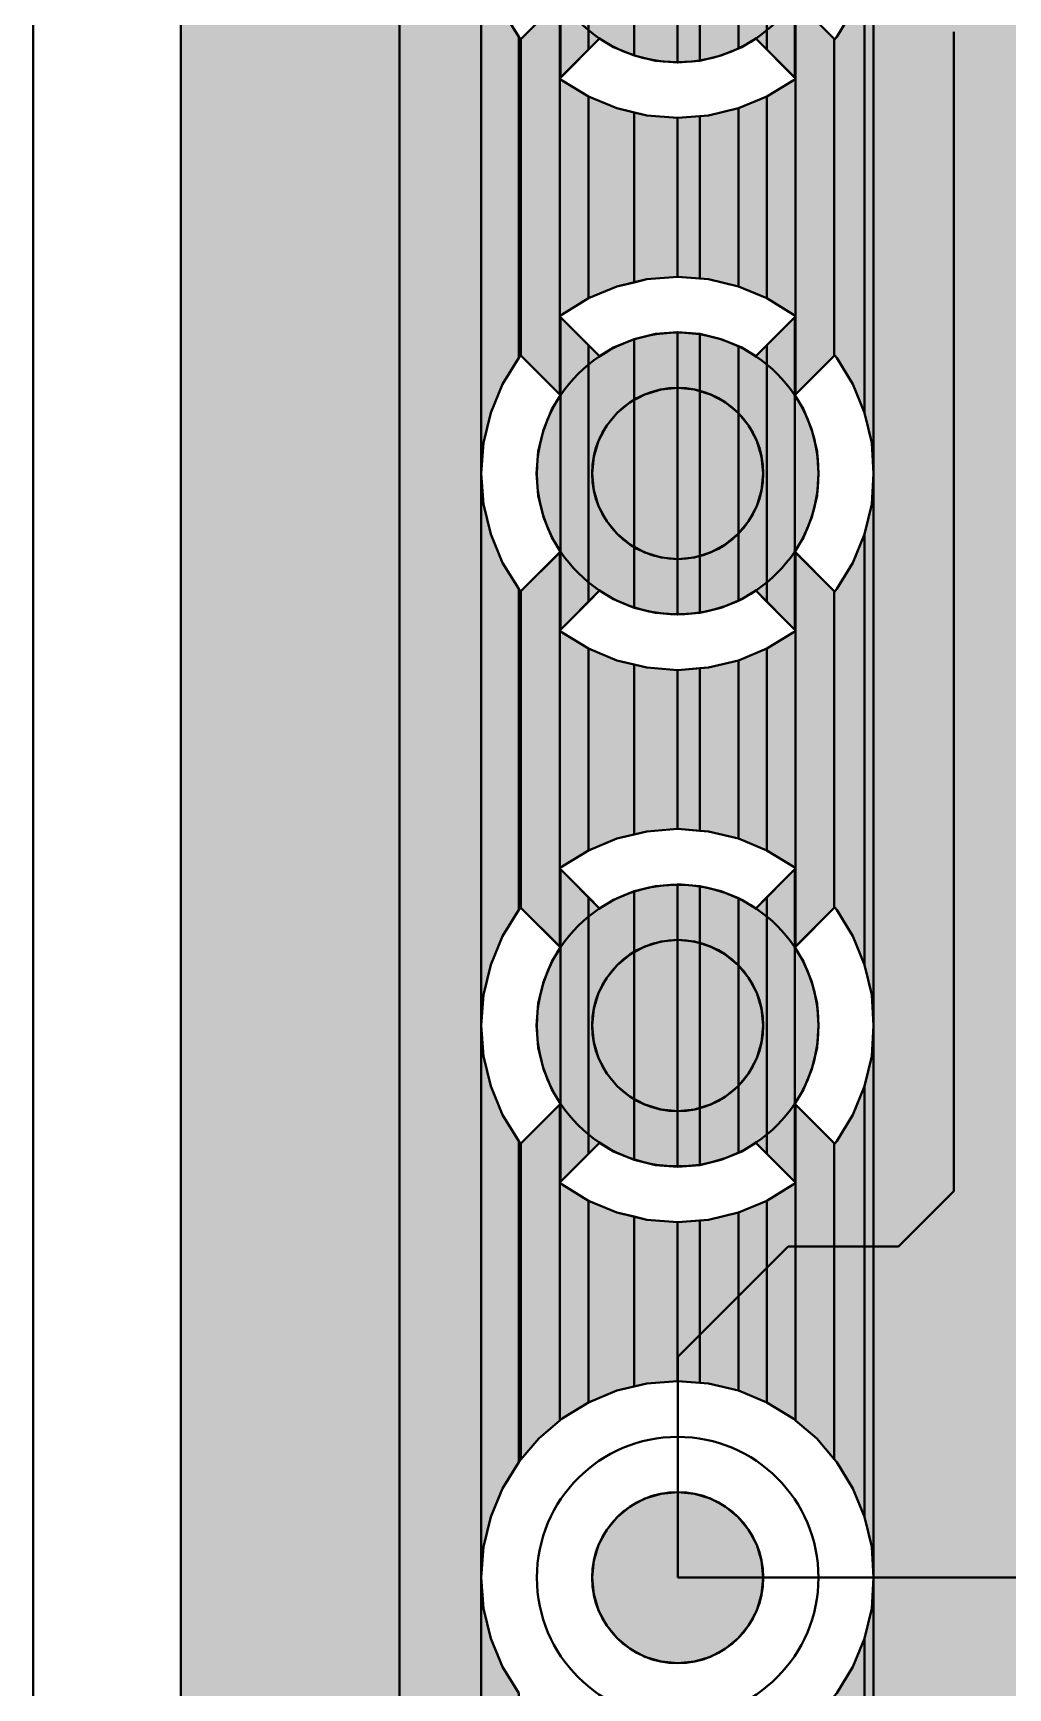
# Model space of a CAD drawing. Header units: millimetres. Extents: x 1.4 to 58.4, y 2.1 to 36.1.
# Drawn here: x 1.36 to 5.85, y 13.78 to 21.4 of the extents above; entities that cross this region are included whole.
import ezdxf

# ---------------------------------------------------------------- set-up
doc = ezdxf.new("R2010")
doc.units = ezdxf.units.MM
for name, color, linetype in [('bottom_copper', 7, 'Continuous'), ('bottom_silk', 7, 'Continuous'), ('drill_plated', 7, 'Continuous'), ('outline', 7, 'Continuous'), ('top_copper', 7, 'Continuous'), ('top_silk', 7, 'Continuous')]:
    doc.layers.add(name, color=color, linetype=linetype)

# ---------------------------------------------------------------- blocks, each defined once
blk = doc.blocks.new('Block21701')
at = {"layer": 'bottom_copper', "lineweight": 40}
for points in [[(0.7753, 0), (0.0415, 0), (0.0415, 32.385), (0.7753, 32.385), (0.7753, 0)], [(0.0415, 16.383), (0.0331, 16.5245), (0, 16.6625), (0, 18.6435), (0.0331, 18.7815), (0.0415, 18.923), (0.0415, 16.383)], [(0, 16.6625), (-0.0543, 16.7936), (-0.1285, 16.9146), (-0.1379, 16.9257), (-0.1397, 16.9239), (-0.1397, 18.3821), (-0.1379, 18.3803), (-0.1285, 18.3914), (-0.0543, 18.5124), (0, 18.6435), (0, 16.6625)], [(0.0415, 13.843), (0.0331, 13.9845), (0, 14.1225), (0, 16.1035), (0.0331, 16.2415), (0.0415, 16.383), (0.0415, 13.843)], [(0, 14.1225), (-0.0543, 14.2536), (-0.1285, 14.3746), (-0.1379, 14.3857), (-0.1397, 14.3839), (-0.1397, 15.8421), (-0.1379, 15.8403), (-0.1285, 15.8514), (-0.0543, 15.9724), (0, 16.1035), (0, 14.1225)], [(0.0415, 11.303), (0.0331, 11.4445), (0, 11.5825), (0, 13.5635), (0.0331, 13.7015), (0.0415, 13.843), (0.0415, 11.303)], [(0, 11.5825), (-0.0543, 11.7136), (-0.1285, 11.8346), (-0.1397, 11.8478), (-0.1397, 13.3021), (-0.1379, 13.3003), (-0.1285, 13.3114), (-0.0543, 13.4324), (0, 13.5635), (0, 11.5825)], [(0.0415, 0), (0, 0), (0, 11.0235), (0.0331, 11.1615), (0.0415, 11.303), (0.0415, 0)], [(0, 0), (-0.1397, 0), (-0.1397, 10.7582), (-0.1285, 10.7714), (-0.0543, 10.8924), (0, 11.0235), (0, 0)]]:
    blk.add_hatch(color=7, dxfattribs=at).paths.add_polyline_path(points, flags=0)
at = {"layer": 'bottom_copper', "color": 7, "lineweight": 40}
for points in [[(0.7753, 0), (0.0415, 0), (0.0415, 32.385), (0.7753, 32.385), (0.7753, 0)], [(0.0415, 16.383), (0.0331, 16.5245), (0, 16.6625), (0, 18.6435), (0.0331, 18.7815), (0.0415, 18.923), (0.0415, 16.383)], [(0, 16.6625), (-0.0543, 16.7936), (-0.1285, 16.9146), (-0.1379, 16.9257), (-0.1397, 16.9239), (-0.1397, 18.3821), (-0.1379, 18.3803), (-0.1285, 18.3914), (-0.0543, 18.5124), (0, 18.6435), (0, 16.6625)], [(0.0415, 13.843), (0.0331, 13.9845), (0, 14.1225), (0, 16.1035), (0.0331, 16.2415), (0.0415, 16.383), (0.0415, 13.843)], [(0, 14.1225), (-0.0543, 14.2536), (-0.1285, 14.3746), (-0.1379, 14.3857), (-0.1397, 14.3839), (-0.1397, 15.8421), (-0.1379, 15.8403), (-0.1285, 15.8514), (-0.0543, 15.9724), (0, 16.1035), (0, 14.1225)], [(0.0415, 11.303), (0.0331, 11.4445), (0, 11.5825), (0, 13.5635), (0.0331, 13.7015), (0.0415, 13.843), (0.0415, 11.303)], [(0, 11.5825), (-0.0543, 11.7136), (-0.1285, 11.8346), (-0.1397, 11.8478), (-0.1397, 13.3021), (-0.1379, 13.3003), (-0.1285, 13.3114), (-0.0543, 13.4324), (0, 13.5635), (0, 11.5825)], [(0.0415, 0), (0, 0), (0, 11.0235), (0.0331, 11.1615), (0.0415, 11.303), (0.0415, 0)], [(0, 0), (-0.1397, 0), (-0.1397, 10.7582), (-0.1285, 10.7714), (-0.0543, 10.8924), (0, 11.0235), (0, 0)]]:
    blk.add_lwpolyline(points, close=True, dxfattribs=at)
blk = doc.blocks.new('Block22542')
at = {"layer": 'bottom_copper', "lineweight": 40}
for points in [[(0.4376, 6.0047), (0.309, 6.1333), (0.309, 7.3137), (0.4376, 7.4423), (0.4376, 6.0047)], [(0, 6.0818), (-0.1016, 6.0738), (-0.103, 6.0739), (-0.103, 7.3731), (-0.1016, 7.3732), (0, 7.3652), (0, 6.0818)], [(0.1779, 6.1382), (0.0992, 6.1056), (0, 6.0818), (0, 7.3652), (0.0992, 7.3414), (0.1779, 7.3089), (0.1779, 6.1382)], [(0.309, 6.1333), (0.258, 6.1843), (0.1934, 6.1446), (0.1779, 6.1382), (0.1779, 7.3089), (0.1934, 7.3024), (0.258, 7.2627), (0.309, 7.3137), (0.309, 6.1333)], [(0.4411, 6.0012), (0.4376, 6.0047), (0.4376, 6.3639), (0.4411, 6.3604), (0.4411, 6.0012)], [(0.6189, 4.7244), (0.4411, 4.5466), (0.4411, 6.3604), (0.6189, 6.1826), (0.6189, 4.7244)], [(0.4411, 4.9058), (0.43, 4.9152), (0.309, 4.9894), (0.309, 5.9176), (0.43, 5.9918), (0.4411, 6.0012), (0.4411, 4.9058)], [(0.1779, 5.0437), (0.0399, 5.0768), (0, 5.08), (0, 5.8271), (0.0399, 5.8302), (0.1779, 5.8633), (0.1779, 5.0437)], [(0.309, 4.9894), (0.1779, 5.0437), (0.1779, 5.8633), (0.309, 5.9176), (0.309, 4.9894)], [(0, 5.08), (-0.1016, 5.088), (-0.103, 5.0879), (-0.103, 5.8191), (-0.1016, 5.819), (0, 5.8271), (0, 5.08)], [(0.4376, 3.4647), (0.309, 3.5933), (0.309, 4.7737), (0.4376, 4.9023), (0.4376, 3.4647)], [(0.4411, 4.5466), (0.4376, 4.5431), (0.4376, 4.9023), (0.4411, 4.9058), (0.4411, 4.5466)], [(0, 3.5418), (-0.1016, 3.5338), (-0.103, 3.5339), (-0.103, 4.8331), (-0.1016, 4.8332), (0, 4.8252), (0, 3.5418)], [(0.1779, 3.5982), (0.0992, 3.5656), (0, 3.5418), (0, 4.8252), (0.0992, 4.8014), (0.1779, 4.7689), (0.1779, 3.5982)], [(0.309, 3.5933), (0.258, 3.6443), (0.1934, 3.6046), (0.1779, 3.5982), (0.1779, 4.7689), (0.1934, 4.7624), (0.258, 4.7227), (0.309, 4.7737), (0.309, 3.5933)], [(0.5401, 4.0819), (0.5163, 3.9827), (0.4773, 3.8885), (0.4376, 3.8239), (0.4376, 4.5431), (0.4773, 4.4785), (0.5163, 4.3843), (0.5401, 4.2851), (0.5461, 4.1835), (0.5401, 4.0819)], [(0.4411, 3.4612), (0.4376, 3.4647), (0.4376, 3.8239), (0.4411, 3.8204), (0.4411, 3.4612)], [(0.6189, 2.1844), (0.4411, 2.0066), (0.4411, 3.8204), (0.6189, 3.6426), (0.6189, 2.1844)], [(0.4411, 2.3658), (0.43, 2.3752), (0.309, 2.4494), (0.309, 3.3776), (0.43, 3.4518), (0.4411, 3.4612), (0.4411, 2.3658)], [(0.309, 2.4494), (0.1779, 2.5037), (0.1779, 3.3233), (0.309, 3.3776), (0.309, 2.4494)], [(0, 2.54), (-0.1016, 2.548), (-0.103, 2.5479), (-0.103, 3.2791), (-0.1016, 3.279), (0, 3.2871), (0, 2.54)], [(0.1779, 2.5037), (0.0399, 2.5368), (0, 2.54), (0, 3.2871), (0.0399, 3.2902), (0.1779, 3.3233), (0.1779, 2.5037)], [(0.4376, 0.9247), (0.309, 1.0533), (0.309, 2.2337), (0.4376, 2.3623), (0.4376, 0.9247)], [(0.4411, 2.0066), (0.4376, 2.0031), (0.4376, 2.3623), (0.4411, 2.3658), (0.4411, 2.0066)], [(0, 1.0018), (-0.1016, 0.9938), (-0.103, 0.9939), (-0.103, 2.2931), (-0.1016, 2.2932), (0, 2.2852), (0, 1.0018)], [(0.1779, 1.0582), (0.0992, 1.0256), (0, 1.0018), (0, 2.2852), (0.0992, 2.2614), (0.1779, 2.2289), (0.1779, 1.0582)], [(0.309, 1.0533), (0.258, 1.1043), (0.1934, 1.0646), (0.1779, 1.0582), (0.1779, 2.2289), (0.1934, 2.2224), (0.258, 2.1827), (0.309, 2.2337), (0.309, 1.0533)], [(0.5401, 1.5419), (0.5163, 1.4427), (0.4773, 1.3485), (0.4376, 1.2839), (0.4376, 2.0031), (0.4773, 1.9385), (0.5163, 1.8443), (0.5401, 1.7451), (0.5461, 1.6435), (0.5401, 1.5419)], [(0.4411, 0.9212), (0.4376, 0.9247), (0.4376, 1.2839), (0.4411, 1.2804), (0.4411, 0.9212)], [(0.6189, -0.3517), (0.538, -0.2569), (0.4411, -0.1742), (0.4411, 1.2804), (0.6189, 1.1026), (0.6189, -0.3517)], [(0.4411, -0.1742), (0.43, -0.1648), (0.309, -0.0906), (0.309, 0.8376), (0.43, 0.9118), (0.4411, 0.9212), (0.4411, -0.1742)], [(0.309, -0.0906), (0.1779, -0.0363), (0.1779, 0.7833), (0.309, 0.8376), (0.309, -0.0906)], [(0.1779, -0.0363), (0.0399, -0.0032), (0, 0), (0, 0.7471), (0.0399, 0.7502), (0.1779, 0.7833), (0.1779, -0.0363)], [(0, 0), (-0.1016, 0.008), (-0.103, 0.0079), (-0.103, 0.7391), (-0.1016, 0.739), (0, 0.7471), (0, 0)]]:
    blk.add_hatch(color=7, dxfattribs=at).paths.add_polyline_path(points, flags=0)
at = {"layer": 'bottom_copper', "color": 7, "lineweight": 40}
for points in [[(0.4376, 6.0047), (0.309, 6.1333), (0.309, 7.3137), (0.4376, 7.4423), (0.4376, 6.0047)], [(0, 6.0818), (-0.1016, 6.0738), (-0.103, 6.0739), (-0.103, 7.3731), (-0.1016, 7.3732), (0, 7.3652), (0, 6.0818)], [(0.1779, 6.1382), (0.0992, 6.1056), (0, 6.0818), (0, 7.3652), (0.0992, 7.3414), (0.1779, 7.3089), (0.1779, 6.1382)], [(0.309, 6.1333), (0.258, 6.1843), (0.1934, 6.1446), (0.1779, 6.1382), (0.1779, 7.3089), (0.1934, 7.3024), (0.258, 7.2627), (0.309, 7.3137), (0.309, 6.1333)], [(0.4411, 6.0012), (0.4376, 6.0047), (0.4376, 6.3639), (0.4411, 6.3604), (0.4411, 6.0012)], [(0.6189, 4.7244), (0.4411, 4.5466), (0.4411, 6.3604), (0.6189, 6.1826), (0.6189, 4.7244)], [(0.4411, 4.9058), (0.43, 4.9152), (0.309, 4.9894), (0.309, 5.9176), (0.43, 5.9918), (0.4411, 6.0012), (0.4411, 4.9058)], [(0.1779, 5.0437), (0.0399, 5.0768), (0, 5.08), (0, 5.8271), (0.0399, 5.8302), (0.1779, 5.8633), (0.1779, 5.0437)], [(0.309, 4.9894), (0.1779, 5.0437), (0.1779, 5.8633), (0.309, 5.9176), (0.309, 4.9894)], [(0, 5.08), (-0.1016, 5.088), (-0.103, 5.0879), (-0.103, 5.8191), (-0.1016, 5.819), (0, 5.8271), (0, 5.08)], [(0.4376, 3.4647), (0.309, 3.5933), (0.309, 4.7737), (0.4376, 4.9023), (0.4376, 3.4647)], [(0.4411, 4.5466), (0.4376, 4.5431), (0.4376, 4.9023), (0.4411, 4.9058), (0.4411, 4.5466)], [(0, 3.5418), (-0.1016, 3.5338), (-0.103, 3.5339), (-0.103, 4.8331), (-0.1016, 4.8332), (0, 4.8252), (0, 3.5418)], [(0.1779, 3.5982), (0.0992, 3.5656), (0, 3.5418), (0, 4.8252), (0.0992, 4.8014), (0.1779, 4.7689), (0.1779, 3.5982)], [(0.309, 3.5933), (0.258, 3.6443), (0.1934, 3.6046), (0.1779, 3.5982), (0.1779, 4.7689), (0.1934, 4.7624), (0.258, 4.7227), (0.309, 4.7737), (0.309, 3.5933)], [(0.5401, 4.0819), (0.5163, 3.9827), (0.4773, 3.8885), (0.4376, 3.8239), (0.4376, 4.5431), (0.4773, 4.4785), (0.5163, 4.3843), (0.5401, 4.2851), (0.5461, 4.1835), (0.5401, 4.0819)], [(0.4411, 3.4612), (0.4376, 3.4647), (0.4376, 3.8239), (0.4411, 3.8204), (0.4411, 3.4612)], [(0.6189, 2.1844), (0.4411, 2.0066), (0.4411, 3.8204), (0.6189, 3.6426), (0.6189, 2.1844)], [(0.4411, 2.3658), (0.43, 2.3752), (0.309, 2.4494), (0.309, 3.3776), (0.43, 3.4518), (0.4411, 3.4612), (0.4411, 2.3658)], [(0.309, 2.4494), (0.1779, 2.5037), (0.1779, 3.3233), (0.309, 3.3776), (0.309, 2.4494)], [(0, 2.54), (-0.1016, 2.548), (-0.103, 2.5479), (-0.103, 3.2791), (-0.1016, 3.279), (0, 3.2871), (0, 2.54)], [(0.1779, 2.5037), (0.0399, 2.5368), (0, 2.54), (0, 3.2871), (0.0399, 3.2902), (0.1779, 3.3233), (0.1779, 2.5037)], [(0.4376, 0.9247), (0.309, 1.0533), (0.309, 2.2337), (0.4376, 2.3623), (0.4376, 0.9247)], [(0.4411, 2.0066), (0.4376, 2.0031), (0.4376, 2.3623), (0.4411, 2.3658), (0.4411, 2.0066)], [(0, 1.0018), (-0.1016, 0.9938), (-0.103, 0.9939), (-0.103, 2.2931), (-0.1016, 2.2932), (0, 2.2852), (0, 1.0018)], [(0.1779, 1.0582), (0.0992, 1.0256), (0, 1.0018), (0, 2.2852), (0.0992, 2.2614), (0.1779, 2.2289), (0.1779, 1.0582)], [(0.309, 1.0533), (0.258, 1.1043), (0.1934, 1.0646), (0.1779, 1.0582), (0.1779, 2.2289), (0.1934, 2.2224), (0.258, 2.1827), (0.309, 2.2337), (0.309, 1.0533)], [(0.5401, 1.5419), (0.5163, 1.4427), (0.4773, 1.3485), (0.4376, 1.2839), (0.4376, 2.0031), (0.4773, 1.9385), (0.5163, 1.8443), (0.5401, 1.7451), (0.5461, 1.6435), (0.5401, 1.5419)], [(0.4411, 0.9212), (0.4376, 0.9247), (0.4376, 1.2839), (0.4411, 1.2804), (0.4411, 0.9212)], [(0.6189, -0.3517), (0.538, -0.2569), (0.4411, -0.1742), (0.4411, 1.2804), (0.6189, 1.1026), (0.6189, -0.3517)], [(0.4411, -0.1742), (0.43, -0.1648), (0.309, -0.0906), (0.309, 0.8376), (0.43, 0.9118), (0.4411, 0.9212), (0.4411, -0.1742)], [(0.309, -0.0906), (0.1779, -0.0363), (0.1779, 0.7833), (0.309, 0.8376), (0.309, -0.0906)], [(0.1779, -0.0363), (0.0399, -0.0032), (0, 0), (0, 0.7471), (0.0399, 0.7502), (0.1779, 0.7833), (0.1779, -0.0363)], [(0, 0), (-0.1016, 0.008), (-0.103, 0.0079), (-0.103, 0.7391), (-0.1016, 0.739), (0, 0.7471), (0, 0)]]:
    blk.add_lwpolyline(points, close=True, dxfattribs=at)
blk = doc.blocks.new('Block23319')
at = {"layer": 'bottom_copper', "lineweight": 40}
for points in [[(0.1321, 6.3076), (0.0035, 6.179), (0.0035, 7.6166), (0.1321, 7.488), (0.1321, 6.3076)], [(0.5413, 6.2482), (0.4411, 6.2561), (0.3419, 6.2799), (0.3419, 7.5157), (0.4411, 7.5395), (0.5413, 7.5474), (0.5413, 6.2482)], [(0.3419, 6.2799), (0.2477, 6.3189), (0.1831, 6.3586), (0.1321, 6.3076), (0.1321, 7.488), (0.1831, 7.437), (0.2477, 7.4767), (0.3419, 7.5157), (0.3419, 6.2799)], [(0, 4.7209), (-0.1792, 4.9001), (-0.1792, 6.3555), (0, 6.5347), (0, 4.7209)], [(0.0035, 6.179), (0, 6.1755), (0, 6.5347), (0.0035, 6.5382), (0.0035, 6.179)], [(0.1321, 5.1637), (0.0111, 5.0895), (0, 5.0801), (0, 6.1755), (0.0111, 6.1661), (0.1321, 6.0919), (0.1321, 5.1637)], [(0.3419, 5.2368), (0.2632, 5.218), (0.1321, 5.1637), (0.1321, 6.0919), (0.2632, 6.0376), (0.3419, 6.0187), (0.3419, 5.2368)], [(0.5413, 5.2622), (0.4012, 5.2511), (0.3419, 5.2368), (0.3419, 6.0187), (0.4012, 6.0045), (0.5413, 5.9934), (0.5413, 5.2622)], [(0.0035, 4.7174), (0, 4.7209), (0, 5.0801), (0.0035, 5.0766), (0.0035, 4.7174)], [(0.1321, 3.7676), (0.0035, 3.639), (0.0035, 5.0766), (0.1321, 4.948), (0.1321, 3.7676)], [(0.3419, 3.7399), (0.2477, 3.7789), (0.1831, 3.8186), (0.1321, 3.7676), (0.1321, 4.948), (0.1831, 4.897), (0.2477, 4.9367), (0.3419, 4.9757), (0.3419, 3.7399)], [(0.5413, 3.7082), (0.4411, 3.7161), (0.3419, 3.7399), (0.3419, 4.9757), (0.4411, 4.9995), (0.5413, 5.0074), (0.5413, 3.7082)], [(0.0035, 3.9982), (-0.0362, 4.0628), (-0.0752, 4.157), (-0.099, 4.2562), (-0.107, 4.3578), (-0.099, 4.4594), (-0.0752, 4.5586), (-0.0362, 4.6528), (0.0035, 4.7174), (0.0035, 3.9982)], [(0, 2.1809), (-0.1792, 2.3601), (-0.1792, 3.8155), (0, 3.9947), (0, 2.1809)], [(0.0035, 3.639), (0, 3.6355), (0, 3.9947), (0.0035, 3.9982), (0.0035, 3.639)], [(0.1321, 2.6237), (0.0111, 2.5495), (0, 2.5401), (0, 3.6355), (0.0111, 3.6261), (0.1321, 3.5519), (0.1321, 2.6237)], [(0.3419, 2.6968), (0.2632, 2.678), (0.1321, 2.6237), (0.1321, 3.5519), (0.2632, 3.4976), (0.3419, 3.4787), (0.3419, 2.6968)], [(0.5413, 2.7222), (0.4012, 2.7111), (0.3419, 2.6968), (0.3419, 3.4787), (0.4012, 3.4645), (0.5413, 3.4534), (0.5413, 2.7222)], [(0.0035, 2.1774), (0, 2.1809), (0, 2.5401), (0.0035, 2.5366), (0.0035, 2.1774)], [(0.1321, 1.2276), (0.0035, 1.099), (0.0035, 2.5366), (0.1321, 2.408), (0.1321, 1.2276)], [(0.5413, 1.1682), (0.4411, 1.1761), (0.3419, 1.1999), (0.3419, 2.4357), (0.4411, 2.4595), (0.5413, 2.4674), (0.5413, 1.1682)], [(0.3419, 1.1999), (0.2477, 1.2389), (0.1831, 1.2786), (0.1321, 1.2276), (0.1321, 2.408), (0.1831, 2.357), (0.2477, 2.3967), (0.3419, 2.4357), (0.3419, 1.1999)], [(0.0035, 1.4582), (-0.0362, 1.5228), (-0.0752, 1.617), (-0.099, 1.7162), (-0.107, 1.8178), (-0.099, 1.9194), (-0.0752, 2.0186), (-0.0362, 2.1128), (0.0035, 2.1774), (0.0035, 1.4582)], [(0, 0), (-0.0969, -0.0826), (-0.1792, -0.179), (-0.1792, 1.2755), (0, 1.4547), (0, 0)], [(0.0035, 1.099), (0, 1.0955), (0, 1.4547), (0.0035, 1.4582), (0.0035, 1.099)], [(0.1321, 0.0837), (0.0111, 0.0095), (0, 0), (0, 1.0955), (0.0111, 1.0861), (0.1321, 1.0119), (0.1321, 0.0837)], [(0.3419, 0.1568), (0.2632, 0.138), (0.1321, 0.0837), (0.1321, 1.0119), (0.2632, 0.9576), (0.3419, 0.9387), (0.3419, 0.1568)], [(0.5413, 0.1822), (0.4012, 0.1711), (0.3419, 0.1568), (0.3419, 0.9387), (0.4012, 0.9245), (0.5413, 0.9134), (0.5413, 0.1822)]]:
    blk.add_hatch(color=7, dxfattribs=at).paths.add_polyline_path(points, flags=0)
at = {"layer": 'bottom_copper', "color": 7, "lineweight": 40}
for points in [[(0.1321, 6.3076), (0.0035, 6.179), (0.0035, 7.6166), (0.1321, 7.488), (0.1321, 6.3076)], [(0.5413, 6.2482), (0.4411, 6.2561), (0.3419, 6.2799), (0.3419, 7.5157), (0.4411, 7.5395), (0.5413, 7.5474), (0.5413, 6.2482)], [(0.3419, 6.2799), (0.2477, 6.3189), (0.1831, 6.3586), (0.1321, 6.3076), (0.1321, 7.488), (0.1831, 7.437), (0.2477, 7.4767), (0.3419, 7.5157), (0.3419, 6.2799)], [(0, 4.7209), (-0.1792, 4.9001), (-0.1792, 6.3555), (0, 6.5347), (0, 4.7209)], [(0.0035, 6.179), (0, 6.1755), (0, 6.5347), (0.0035, 6.5382), (0.0035, 6.179)], [(0.1321, 5.1637), (0.0111, 5.0895), (0, 5.0801), (0, 6.1755), (0.0111, 6.1661), (0.1321, 6.0919), (0.1321, 5.1637)], [(0.3419, 5.2368), (0.2632, 5.218), (0.1321, 5.1637), (0.1321, 6.0919), (0.2632, 6.0376), (0.3419, 6.0187), (0.3419, 5.2368)], [(0.5413, 5.2622), (0.4012, 5.2511), (0.3419, 5.2368), (0.3419, 6.0187), (0.4012, 6.0045), (0.5413, 5.9934), (0.5413, 5.2622)], [(0.0035, 4.7174), (0, 4.7209), (0, 5.0801), (0.0035, 5.0766), (0.0035, 4.7174)], [(0.1321, 3.7676), (0.0035, 3.639), (0.0035, 5.0766), (0.1321, 4.948), (0.1321, 3.7676)], [(0.3419, 3.7399), (0.2477, 3.7789), (0.1831, 3.8186), (0.1321, 3.7676), (0.1321, 4.948), (0.1831, 4.897), (0.2477, 4.9367), (0.3419, 4.9757), (0.3419, 3.7399)], [(0.5413, 3.7082), (0.4411, 3.7161), (0.3419, 3.7399), (0.3419, 4.9757), (0.4411, 4.9995), (0.5413, 5.0074), (0.5413, 3.7082)], [(0.0035, 3.9982), (-0.0362, 4.0628), (-0.0752, 4.157), (-0.099, 4.2562), (-0.107, 4.3578), (-0.099, 4.4594), (-0.0752, 4.5586), (-0.0362, 4.6528), (0.0035, 4.7174), (0.0035, 3.9982)], [(0, 2.1809), (-0.1792, 2.3601), (-0.1792, 3.8155), (0, 3.9947), (0, 2.1809)], [(0.0035, 3.639), (0, 3.6355), (0, 3.9947), (0.0035, 3.9982), (0.0035, 3.639)], [(0.1321, 2.6237), (0.0111, 2.5495), (0, 2.5401), (0, 3.6355), (0.0111, 3.6261), (0.1321, 3.5519), (0.1321, 2.6237)], [(0.3419, 2.6968), (0.2632, 2.678), (0.1321, 2.6237), (0.1321, 3.5519), (0.2632, 3.4976), (0.3419, 3.4787), (0.3419, 2.6968)], [(0.5413, 2.7222), (0.4012, 2.7111), (0.3419, 2.6968), (0.3419, 3.4787), (0.4012, 3.4645), (0.5413, 3.4534), (0.5413, 2.7222)], [(0.0035, 2.1774), (0, 2.1809), (0, 2.5401), (0.0035, 2.5366), (0.0035, 2.1774)], [(0.1321, 1.2276), (0.0035, 1.099), (0.0035, 2.5366), (0.1321, 2.408), (0.1321, 1.2276)], [(0.5413, 1.1682), (0.4411, 1.1761), (0.3419, 1.1999), (0.3419, 2.4357), (0.4411, 2.4595), (0.5413, 2.4674), (0.5413, 1.1682)], [(0.3419, 1.1999), (0.2477, 1.2389), (0.1831, 1.2786), (0.1321, 1.2276), (0.1321, 2.408), (0.1831, 2.357), (0.2477, 2.3967), (0.3419, 2.4357), (0.3419, 1.1999)], [(0.0035, 1.4582), (-0.0362, 1.5228), (-0.0752, 1.617), (-0.099, 1.7162), (-0.107, 1.8178), (-0.099, 1.9194), (-0.0752, 2.0186), (-0.0362, 2.1128), (0.0035, 2.1774), (0.0035, 1.4582)], [(0, 0), (-0.0969, -0.0826), (-0.1792, -0.179), (-0.1792, 1.2755), (0, 1.4547), (0, 0)], [(0.0035, 1.099), (0, 1.0955), (0, 1.4547), (0.0035, 1.4582), (0.0035, 1.099)], [(0.1321, 0.0837), (0.0111, 0.0095), (0, 0), (0, 1.0955), (0.0111, 1.0861), (0.1321, 1.0119), (0.1321, 0.0837)], [(0.3419, 0.1568), (0.2632, 0.138), (0.1321, 0.0837), (0.1321, 1.0119), (0.2632, 0.9576), (0.3419, 0.9387), (0.3419, 0.1568)], [(0.5413, 0.1822), (0.4012, 0.1711), (0.3419, 0.1568), (0.3419, 0.9387), (0.4012, 0.9245), (0.5413, 0.9134), (0.5413, 0.1822)]]:
    blk.add_lwpolyline(points, close=True, dxfattribs=at)
blk = doc.blocks.new('Block23609')
at = {"layer": 'bottom_copper', "lineweight": 40}
for points in [[(0, 0), (-1.3815, 0), (-1.3815, 32.385), (0, 32.385), (0, 0)], [(0.1728, 16.9146), (0.0986, 16.7936), (0.0443, 16.6625), (0.0112, 16.5245), (0, 16.383), (0, 18.923), (0.0112, 18.7815), (0.0443, 18.6435), (0.0986, 18.5124), (0.1728, 18.3914), (0.1728, 16.9146)], [(0.1826, 16.9253), (0.1822, 16.9257), (0.1728, 16.9146), (0.1728, 18.3914), (0.1822, 18.3803), (0.1826, 18.3807), (0.1826, 16.9253)], [(0.1728, 14.3746), (0.0986, 14.2536), (0.0443, 14.1225), (0.0112, 13.9845), (0, 13.843), (0, 16.383), (0.0112, 16.2415), (0.0443, 16.1035), (0.0986, 15.9724), (0.1728, 15.8514), (0.1728, 14.3746)], [(0.1826, 14.3853), (0.1822, 14.3857), (0.1728, 14.3746), (0.1728, 15.8514), (0.1822, 15.8403), (0.1826, 15.8407), (0.1826, 14.3853)], [(0.1728, 11.8346), (0.0986, 11.7136), (0.0443, 11.5825), (0.0112, 11.4445), (0, 11.303), (0, 13.843), (0.0112, 13.7015), (0.0443, 13.5635), (0.0986, 13.4324), (0.1728, 13.3114), (0.1728, 11.8346)], [(0.1826, 11.8462), (0.1728, 11.8346), (0.1728, 13.3114), (0.1822, 13.3003), (0.1826, 13.3007), (0.1826, 11.8462)], [(0.1728, 0), (0, 0), (0, 11.303), (0.0112, 11.1615), (0.0443, 11.0235), (0.0986, 10.8924), (0.1728, 10.7714), (0.1728, 0)]]:
    blk.add_hatch(color=7, dxfattribs=at).paths.add_polyline_path(points, flags=0)
at = {"layer": 'bottom_copper', "color": 7, "lineweight": 40}
for points in [[(0, 0), (-1.3815, 0), (-1.3815, 32.385), (0, 32.385), (0, 0)], [(0.1728, 16.9146), (0.0986, 16.7936), (0.0443, 16.6625), (0.0112, 16.5245), (0, 16.383), (0, 18.923), (0.0112, 18.7815), (0.0443, 18.6435), (0.0986, 18.5124), (0.1728, 18.3914), (0.1728, 16.9146)], [(0.1826, 16.9253), (0.1822, 16.9257), (0.1728, 16.9146), (0.1728, 18.3914), (0.1822, 18.3803), (0.1826, 18.3807), (0.1826, 16.9253)], [(0.1728, 14.3746), (0.0986, 14.2536), (0.0443, 14.1225), (0.0112, 13.9845), (0, 13.843), (0, 16.383), (0.0112, 16.2415), (0.0443, 16.1035), (0.0986, 15.9724), (0.1728, 15.8514), (0.1728, 14.3746)], [(0.1826, 14.3853), (0.1822, 14.3857), (0.1728, 14.3746), (0.1728, 15.8514), (0.1822, 15.8403), (0.1826, 15.8407), (0.1826, 14.3853)], [(0.1728, 11.8346), (0.0986, 11.7136), (0.0443, 11.5825), (0.0112, 11.4445), (0, 11.303), (0, 13.843), (0.0112, 13.7015), (0.0443, 13.5635), (0.0986, 13.4324), (0.1728, 13.3114), (0.1728, 11.8346)], [(0.1826, 11.8462), (0.1728, 11.8346), (0.1728, 13.3114), (0.1822, 13.3003), (0.1826, 13.3007), (0.1826, 11.8462)], [(0.1728, 0), (0, 0), (0, 11.303), (0.0112, 11.1615), (0.0443, 11.0235), (0.0986, 10.8924), (0.1728, 10.7714), (0.1728, 0)]]:
    blk.add_lwpolyline(points, close=True, dxfattribs=at)

msp = doc.modelspace()

# ---------------------------------------------------------------- hatches: boundary and pattern name
at = {"layer": 'bottom_copper', "lineweight": 40}
for points in [[(4.7121, 19.2942), (4.6897, 19.2203), (4.6533, 19.1523), (4.6044, 19.0926), (4.5447, 19.0437), (4.4767, 19.0073), (4.4028, 18.9849), (4.326, 18.9773), (4.2492, 18.9849), (4.1753, 19.0073), (4.1073, 19.0437), (4.0476, 19.0926), (3.9987, 19.1523), (3.9623, 19.2203), (3.9399, 19.2942), (3.9323, 19.371), (3.9399, 19.4478), (3.9623, 19.5217), (3.9987, 19.5897), (4.0476, 19.6494), (4.1073, 19.6983), (4.1753, 19.7347), (4.2492, 19.7571), (4.326, 19.7647), (4.4028, 19.7571), (4.4767, 19.7347), (4.5447, 19.6983), (4.6044, 19.6494), (4.6533, 19.5897), (4.6897, 19.5217), (4.7121, 19.4478), (4.7197, 19.371), (4.7121, 19.2942)], [(4.7121, 16.7542), (4.6897, 16.6803), (4.6533, 16.6123), (4.6044, 16.5526), (4.5447, 16.5037), (4.4767, 16.4673), (4.4028, 16.4449), (4.326, 16.4373), (4.2492, 16.4449), (4.1753, 16.4673), (4.1073, 16.5037), (4.0476, 16.5526), (3.9987, 16.6123), (3.9623, 16.6803), (3.9399, 16.7542), (3.9323, 16.831), (3.9399, 16.9078), (3.9623, 16.9817), (3.9987, 17.0497), (4.0476, 17.1094), (4.1073, 17.1583), (4.1753, 17.1947), (4.2492, 17.2171), (4.326, 17.2247), (4.4028, 17.2171), (4.4767, 17.1947), (4.5447, 17.1583), (4.6044, 17.1094), (4.6533, 17.0497), (4.6897, 16.9817), (4.7121, 16.9078), (4.7197, 16.831), (4.7121, 16.7542)], [(4.7121, 14.2142), (4.6897, 14.1403), (4.6533, 14.0723), (4.6044, 14.0126), (4.5447, 13.9637), (4.4767, 13.9273), (4.4028, 13.9049), (4.326, 13.8973), (4.2492, 13.9049), (4.1753, 13.9273), (4.1073, 13.9637), (4.0476, 14.0126), (3.9987, 14.0723), (3.9623, 14.1403), (3.9399, 14.2142), (3.9323, 14.291), (3.9399, 14.3678), (3.9623, 14.4417), (3.9987, 14.5097), (4.0476, 14.5694), (4.1073, 14.6183), (4.1753, 14.6547), (4.2492, 14.6771), (4.326, 14.6847), (4.4028, 14.6771), (4.4767, 14.6547), (4.5447, 14.6183), (4.6044, 14.5694), (4.6533, 14.5097), (4.6897, 14.4417), (4.7121, 14.3678), (4.7197, 14.291), (4.7121, 14.2142)]]:
    msp.add_hatch(color=7, dxfattribs=at).paths.add_polyline_path(points, flags=0)
at = {"layer": 'drill_plated', "lineweight": 40}
for points in [[(4.7121, 19.2942), (4.6897, 19.2203), (4.6533, 19.1523), (4.6044, 19.0926), (4.5447, 19.0437), (4.4767, 19.0073), (4.4028, 18.9849), (4.326, 18.9773), (4.2492, 18.9849), (4.1753, 19.0073), (4.1073, 19.0437), (4.0476, 19.0926), (3.9987, 19.1523), (3.9623, 19.2203), (3.9399, 19.2942), (3.9323, 19.371), (3.9399, 19.4478), (3.9623, 19.5217), (3.9987, 19.5897), (4.0476, 19.6494), (4.1073, 19.6983), (4.1753, 19.7347), (4.2492, 19.7571), (4.326, 19.7647), (4.4028, 19.7571), (4.4767, 19.7347), (4.5447, 19.6983), (4.6044, 19.6494), (4.6533, 19.5897), (4.6897, 19.5217), (4.7121, 19.4478), (4.7197, 19.371), (4.7121, 19.2942)], [(4.7121, 16.7542), (4.6897, 16.6803), (4.6533, 16.6123), (4.6044, 16.5526), (4.5447, 16.5037), (4.4767, 16.4673), (4.4028, 16.4449), (4.326, 16.4373), (4.2492, 16.4449), (4.1753, 16.4673), (4.1073, 16.5037), (4.0476, 16.5526), (3.9987, 16.6123), (3.9623, 16.6803), (3.9399, 16.7542), (3.9323, 16.831), (3.9399, 16.9078), (3.9623, 16.9817), (3.9987, 17.0497), (4.0476, 17.1094), (4.1073, 17.1583), (4.1753, 17.1947), (4.2492, 17.2171), (4.326, 17.2247), (4.4028, 17.2171), (4.4767, 17.1947), (4.5447, 17.1583), (4.6044, 17.1094), (4.6533, 17.0497), (4.6897, 16.9817), (4.7121, 16.9078), (4.7197, 16.831), (4.7121, 16.7542)], [(4.7121, 14.2142), (4.6897, 14.1403), (4.6533, 14.0723), (4.6044, 14.0126), (4.5447, 13.9637), (4.4767, 13.9273), (4.4028, 13.9049), (4.326, 13.8973), (4.2492, 13.9049), (4.1753, 13.9273), (4.1073, 13.9637), (4.0476, 14.0126), (3.9987, 14.0723), (3.9623, 14.1403), (3.9399, 14.2142), (3.9323, 14.291), (3.9399, 14.3678), (3.9623, 14.4417), (3.9987, 14.5097), (4.0476, 14.5694), (4.1073, 14.6183), (4.1753, 14.6547), (4.2492, 14.6771), (4.326, 14.6847), (4.4028, 14.6771), (4.4767, 14.6547), (4.5447, 14.6183), (4.6044, 14.5694), (4.6533, 14.5097), (4.6897, 14.4417), (4.7121, 14.3678), (4.7197, 14.291), (4.7121, 14.2142)]]:
    msp.add_hatch(color=7, dxfattribs=at).paths.add_polyline_path(points, flags=0)
at = {"layer": 'top_copper', "lineweight": 40}
for points in [[(4.7121, 19.2942), (4.6897, 19.2203), (4.6533, 19.1523), (4.6044, 19.0926), (4.5447, 19.0437), (4.4767, 19.0073), (4.4028, 18.9849), (4.326, 18.9773), (4.2492, 18.9849), (4.1753, 19.0073), (4.1073, 19.0437), (4.0476, 19.0926), (3.9987, 19.1523), (3.9623, 19.2203), (3.9399, 19.2942), (3.9323, 19.371), (3.9399, 19.4478), (3.9623, 19.5217), (3.9987, 19.5897), (4.0476, 19.6494), (4.1073, 19.6983), (4.1753, 19.7347), (4.2492, 19.7571), (4.326, 19.7647), (4.4028, 19.7571), (4.4767, 19.7347), (4.5447, 19.6983), (4.6044, 19.6494), (4.6533, 19.5897), (4.6897, 19.5217), (4.7121, 19.4478), (4.7197, 19.371), (4.7121, 19.2942)], [(4.7121, 16.7542), (4.6897, 16.6803), (4.6533, 16.6123), (4.6044, 16.5526), (4.5447, 16.5037), (4.4767, 16.4673), (4.4028, 16.4449), (4.326, 16.4373), (4.2492, 16.4449), (4.1753, 16.4673), (4.1073, 16.5037), (4.0476, 16.5526), (3.9987, 16.6123), (3.9623, 16.6803), (3.9399, 16.7542), (3.9323, 16.831), (3.9399, 16.9078), (3.9623, 16.9817), (3.9987, 17.0497), (4.0476, 17.1094), (4.1073, 17.1583), (4.1753, 17.1947), (4.2492, 17.2171), (4.326, 17.2247), (4.4028, 17.2171), (4.4767, 17.1947), (4.5447, 17.1583), (4.6044, 17.1094), (4.6533, 17.0497), (4.6897, 16.9817), (4.7121, 16.9078), (4.7197, 16.831), (4.7121, 16.7542)], [(4.7121, 14.2142), (4.6897, 14.1403), (4.6533, 14.0723), (4.6044, 14.0126), (4.5447, 13.9637), (4.4767, 13.9273), (4.4028, 13.9049), (4.326, 13.8973), (4.2492, 13.9049), (4.1753, 13.9273), (4.1073, 13.9637), (4.0476, 14.0126), (3.9987, 14.0723), (3.9623, 14.1403), (3.9399, 14.2142), (3.9323, 14.291), (3.9399, 14.3678), (3.9623, 14.4417), (3.9987, 14.5097), (4.0476, 14.5694), (4.1073, 14.6183), (4.1753, 14.6547), (4.2492, 14.6771), (4.326, 14.6847), (4.4028, 14.6771), (4.4767, 14.6547), (4.5447, 14.6183), (4.6044, 14.5694), (4.6533, 14.5097), (4.6897, 14.4417), (4.7121, 14.3678), (4.7197, 14.291), (4.7121, 14.2142)]]:
    msp.add_hatch(color=7, dxfattribs=at).paths.add_polyline_path(points, flags=0)

# ---------------------------------------------------------------- linework, layer by layer
at = {"layer": 'bottom_copper', "color": 7, "lineweight": 40}
for p, q in [((2.04, 2.988), (2.04, 35.373)), ((4.3246, 21.2614), (4.3246, 22.5606)), ((4.3246, 22.5606), (4.3246, 21.2614)), ((3.6041, 21.3687), (3.7868, 21.5514)), ((4.8652, 21.5514), (5.0465, 21.3701)), ((3.5201, 21.5004), (3.5943, 21.3794)), ((5.0577, 21.3794), (5.1319, 21.5004)), ((3.5943, 21.3794), (3.6037, 21.3683)), ((3.6037, 21.3683), (3.6041, 21.3687)), ((3.6041, 19.9133), (3.6041, 21.3687)), ((3.6041, 21.3687), (3.6041, 19.9133)), ((3.9664, 21.3718), (3.7833, 21.1887)), ((4.031, 21.3321), (3.9664, 21.3718)), ((4.1252, 21.2931), (4.031, 21.3321)), ((4.621, 21.3321), (4.5268, 21.2931)), ((4.6856, 21.3718), (4.621, 21.3321)), ((4.8687, 21.1887), (4.6856, 21.3718)), ((5.0465, 19.9119), (5.0465, 21.3701)), ((5.0465, 21.3701), (5.0483, 21.3683)), ((5.0465, 21.3701), (5.0465, 19.9119)), ((5.0483, 21.3683), (5.0577, 21.3794)), ((4.2244, 21.2693), (4.1252, 21.2931)), ((4.3246, 21.2614), (4.2244, 21.2693)), ((4.326, 21.2613), (4.3246, 21.2614)), ((4.4276, 21.2693), (4.326, 21.2613)), ((4.5268, 21.2931), (4.4276, 21.2693)), ((3.7833, 21.1887), (3.7944, 21.1793)), ((3.7944, 21.1793), (3.9154, 21.1051)), ((4.7366, 21.1051), (4.8576, 21.1793)), ((4.8576, 21.1793), (4.8687, 21.1887)), ((3.9154, 21.1051), (4.0465, 21.0508)), ((4.6055, 21.0508), (4.7366, 21.1051)), ((4.0465, 21.0508), (4.1845, 21.0177)), ((4.1845, 21.0177), (4.3246, 21.0066)), ((4.326, 21.0065), (4.4675, 21.0177)), ((4.4675, 21.0177), (4.6055, 21.0508)), ((4.3246, 20.2754), (4.3246, 21.0066)), ((4.3246, 21.0066), (4.326, 21.0065)), ((4.3246, 21.0066), (4.3246, 20.2754)), ((4.1845, 20.2643), (4.0465, 20.2312)), ((4.3246, 20.2754), (4.1845, 20.2643)), ((4.326, 20.2755), (4.3246, 20.2754)), ((4.4675, 20.2643), (4.326, 20.2755)), ((4.6055, 20.2312), (4.4675, 20.2643)), ((3.9154, 20.1769), (3.7944, 20.1027)), ((4.0465, 20.2312), (3.9154, 20.1769)), ((4.7366, 20.1769), (4.6055, 20.2312)), ((4.8576, 20.1027), (4.7366, 20.1769)), ((3.7944, 20.1027), (3.7833, 20.0933)), ((4.8687, 20.0933), (4.8576, 20.1027)), ((3.7833, 20.0933), (3.9664, 19.9102)), ((4.6856, 19.9102), (4.8687, 20.0933)), ((3.9664, 19.9102), (4.031, 19.9499)), ((4.031, 19.9499), (4.1252, 19.9889)), ((4.1252, 19.9889), (4.2244, 20.0127)), ((4.2244, 20.0127), (4.3246, 20.0206)), ((4.3246, 20.0206), (4.326, 20.0207)), ((4.3246, 18.7214), (4.3246, 20.0206)), ((4.3246, 20.0206), (4.3246, 18.7214)), ((4.326, 20.0207), (4.4276, 20.0127)), ((4.4276, 20.0127), (4.5268, 19.9889)), ((4.5268, 19.9889), (4.621, 19.9499)), ((4.621, 19.9499), (4.6856, 19.9102)), ((3.5943, 19.9026), (3.5201, 19.7816)), ((3.6037, 19.9137), (3.5943, 19.9026)), ((3.6041, 19.9133), (3.6037, 19.9137)), ((3.7868, 19.7306), (3.6041, 19.9133)), ((5.0465, 19.9119), (4.8652, 19.7306)), ((5.0483, 19.9137), (5.0465, 19.9119)), ((5.0577, 19.9026), (5.0483, 19.9137)), ((5.1319, 19.7816), (5.0577, 19.9026)), ((3.5201, 19.7816), (3.4658, 19.6505)), ((3.7471, 19.666), (3.7868, 19.7306)), ((4.8652, 19.7306), (4.9049, 19.666)), ((5.1862, 19.6505), (5.1319, 19.7816)), ((3.4658, 19.6505), (3.4327, 19.5125)), ((3.7081, 19.5718), (3.7471, 19.666)), ((4.9049, 19.666), (4.9439, 19.5718)), ((5.2193, 19.5125), (5.1862, 19.6505)), ((3.6843, 19.4726), (3.7081, 19.5718)), ((4.9439, 19.5718), (4.9677, 19.4726)), ((3.4327, 19.5125), (3.4215, 19.371)), ((5.2277, 19.371), (5.2193, 19.5125)), ((3.6763, 19.371), (3.6843, 19.4726)), ((4.9677, 19.4726), (4.9737, 19.371)), ((3.4215, 19.371), (3.4327, 19.2295)), ((3.6843, 19.2694), (3.6763, 19.371)), ((4.9737, 19.371), (4.9677, 19.2694)), ((5.2193, 19.2295), (5.2277, 19.371)), ((3.7081, 19.1702), (3.6843, 19.2694)), ((4.9677, 19.2694), (4.9439, 19.1702)), ((3.4327, 19.2295), (3.4658, 19.0915)), ((5.1862, 19.0915), (5.2193, 19.2295)), ((3.7471, 19.076), (3.7081, 19.1702)), ((4.9439, 19.1702), (4.9049, 19.076)), ((3.4658, 19.0915), (3.5201, 18.9604)), ((3.7868, 19.0114), (3.7471, 19.076)), ((4.9049, 19.076), (4.8652, 19.0114)), ((5.1319, 18.9604), (5.1862, 19.0915)), ((3.5201, 18.9604), (3.5943, 18.8394)), ((3.6041, 18.8287), (3.7868, 19.0114)), ((4.8652, 19.0114), (5.0465, 18.8301)), ((5.0577, 18.8394), (5.1319, 18.9604)), ((3.5943, 18.8394), (3.6037, 18.8283)), ((3.6037, 18.8283), (3.6041, 18.8287)), ((3.6041, 17.3733), (3.6041, 18.8287)), ((3.6041, 18.8287), (3.6041, 17.3733)), ((3.9664, 18.8318), (3.7833, 18.6487)), ((4.031, 18.7921), (3.9664, 18.8318)), ((4.6856, 18.8318), (4.621, 18.7921)), ((4.8687, 18.6487), (4.6856, 18.8318)), ((5.0465, 17.3719), (5.0465, 18.8301)), ((5.0465, 18.8301), (5.0483, 18.8283)), ((5.0465, 18.8301), (5.0465, 17.3719)), ((5.0483, 18.8283), (5.0577, 18.8394)), ((4.1252, 18.7531), (4.031, 18.7921)), ((4.2244, 18.7293), (4.1252, 18.7531)), ((4.3246, 18.7214), (4.2244, 18.7293)), ((4.4276, 18.7293), (4.326, 18.7213)), ((4.5268, 18.7531), (4.4276, 18.7293)), ((4.621, 18.7921), (4.5268, 18.7531)), ((4.326, 18.7213), (4.3246, 18.7214)), ((3.7833, 18.6487), (3.7944, 18.6393)), ((3.7944, 18.6393), (3.9154, 18.5651)), ((4.7366, 18.5651), (4.8576, 18.6393)), ((4.8576, 18.6393), (4.8687, 18.6487)), ((3.9154, 18.5651), (4.0465, 18.5108)), ((4.0465, 18.5108), (4.1845, 18.4777)), ((4.4675, 18.4777), (4.6055, 18.5108)), ((4.6055, 18.5108), (4.7366, 18.5651)), ((4.1845, 18.4777), (4.3246, 18.4666)), ((4.3246, 17.7354), (4.3246, 18.4666)), ((4.3246, 18.4666), (4.326, 18.4665)), ((4.3246, 18.4666), (4.3246, 17.7354)), ((4.326, 18.4665), (4.4675, 18.4777)), ((4.0465, 17.6912), (3.9154, 17.6369)), ((4.1845, 17.7243), (4.0465, 17.6912)), ((4.3246, 17.7354), (4.1845, 17.7243)), ((4.326, 17.7355), (4.3246, 17.7354)), ((4.4675, 17.7243), (4.326, 17.7355)), ((4.6055, 17.6912), (4.4675, 17.7243)), ((4.7366, 17.6369), (4.6055, 17.6912)), ((3.9154, 17.6369), (3.7944, 17.5627)), ((4.8576, 17.5627), (4.7366, 17.6369)), ((3.7944, 17.5627), (3.7833, 17.5533)), ((3.7833, 17.5533), (3.9664, 17.3702)), ((4.6856, 17.3702), (4.8687, 17.5533)), ((4.8687, 17.5533), (4.8576, 17.5627)), ((4.031, 17.4099), (4.1252, 17.4489)), ((4.1252, 17.4489), (4.2244, 17.4727)), ((4.2244, 17.4727), (4.3246, 17.4806)), ((4.3246, 17.4806), (4.326, 17.4807)), ((4.3246, 16.1814), (4.3246, 17.4806)), ((4.3246, 17.4806), (4.3246, 16.1814)), ((4.326, 17.4807), (4.4276, 17.4727)), ((4.4276, 17.4727), (4.5268, 17.4489)), ((4.5268, 17.4489), (4.621, 17.4099)), ((3.5943, 17.3626), (3.5201, 17.2416)), ((3.6037, 17.3737), (3.5943, 17.3626)), ((3.6041, 17.3733), (3.6037, 17.3737)), ((3.7868, 17.1906), (3.6041, 17.3733)), ((3.9664, 17.3702), (4.031, 17.4099)), ((4.621, 17.4099), (4.6856, 17.3702)), ((5.0465, 17.3719), (4.8652, 17.1906)), ((5.0483, 17.3737), (5.0465, 17.3719)), ((5.0577, 17.3626), (5.0483, 17.3737)), ((5.1319, 17.2416), (5.0577, 17.3626)), ((3.5201, 17.2416), (3.4658, 17.1105)), ((5.1862, 17.1105), (5.1319, 17.2416)), ((3.7471, 17.126), (3.7868, 17.1906)), ((4.8652, 17.1906), (4.9049, 17.126)), ((3.4658, 17.1105), (3.4327, 16.9725)), ((3.7081, 17.0318), (3.7471, 17.126)), ((4.9049, 17.126), (4.9439, 17.0318)), ((5.2193, 16.9725), (5.1862, 17.1105)), ((3.6843, 16.9326), (3.7081, 17.0318)), ((4.9439, 17.0318), (4.9677, 16.9326)), ((3.4327, 16.9725), (3.4215, 16.831)), ((3.6763, 16.831), (3.6843, 16.9326)), ((4.9677, 16.9326), (4.9737, 16.831)), ((5.2277, 16.831), (5.2193, 16.9725)), ((3.4215, 16.831), (3.4327, 16.6895)), ((3.6843, 16.7294), (3.6763, 16.831)), ((4.9737, 16.831), (4.9677, 16.7294)), ((5.2193, 16.6895), (5.2277, 16.831)), ((3.4327, 16.6895), (3.4658, 16.5515)), ((3.7081, 16.6302), (3.6843, 16.7294)), ((4.9677, 16.7294), (4.9439, 16.6302)), ((5.1862, 16.5515), (5.2193, 16.6895)), ((3.7471, 16.536), (3.7081, 16.6302)), ((4.9439, 16.6302), (4.9049, 16.536)), ((3.4658, 16.5515), (3.5201, 16.4204)), ((3.7868, 16.4714), (3.7471, 16.536)), ((4.9049, 16.536), (4.8652, 16.4714)), ((5.1319, 16.4204), (5.1862, 16.5515)), ((3.6041, 16.2887), (3.7868, 16.4714)), ((4.8652, 16.4714), (5.0465, 16.2901)), ((3.5201, 16.4204), (3.5943, 16.2994)), ((5.0577, 16.2994), (5.1319, 16.4204)), ((3.5943, 16.2994), (3.6037, 16.2883)), ((5.0483, 16.2883), (5.0577, 16.2994)), ((3.6037, 16.2883), (3.6041, 16.2887)), ((3.6041, 14.8342), (3.6041, 16.2887)), ((3.6041, 16.2887), (3.6041, 14.8342)), ((3.9664, 16.2918), (3.7833, 16.1087)), ((4.031, 16.2521), (3.9664, 16.2918)), ((4.1252, 16.2131), (4.031, 16.2521)), ((4.621, 16.2521), (4.5268, 16.2131)), ((4.6856, 16.2918), (4.621, 16.2521)), ((4.8687, 16.1087), (4.6856, 16.2918)), ((5.0465, 14.8358), (5.0465, 16.2901)), ((5.0465, 16.2901), (5.0483, 16.2883)), ((5.0465, 16.2901), (5.0465, 14.8358)), ((4.2244, 16.1893), (4.1252, 16.2131)), ((4.3246, 16.1814), (4.2244, 16.1893)), ((4.326, 16.1813), (4.3246, 16.1814)), ((4.4276, 16.1893), (4.326, 16.1813)), ((4.5268, 16.2131), (4.4276, 16.1893)), ((3.7833, 16.1087), (3.7944, 16.0993)), ((3.7944, 16.0993), (3.9154, 16.0251)), ((4.7366, 16.0251), (4.8576, 16.0993)), ((4.8576, 16.0993), (4.8687, 16.1087)), ((3.9154, 16.0251), (4.0465, 15.9708)), ((4.6055, 15.9708), (4.7366, 16.0251)), ((4.0465, 15.9708), (4.1845, 15.9377)), ((4.1845, 15.9377), (4.3246, 15.9266)), ((4.3246, 15.1954), (4.3246, 15.9266)), ((4.3246, 15.9266), (4.326, 15.9265)), ((4.3246, 15.9266), (4.3246, 15.1954)), ((4.326, 15.9265), (4.4675, 15.9377)), ((4.4675, 15.9377), (4.6055, 15.9708)), ((4.0465, 15.1512), (3.9154, 15.0969)), ((4.1845, 15.1843), (4.0465, 15.1512)), ((4.3246, 15.1954), (4.1845, 15.1843)), ((4.326, 15.1955), (4.3246, 15.1954)), ((4.4675, 15.1843), (4.326, 15.1955)), ((4.6055, 15.1512), (4.4675, 15.1843)), ((4.7366, 15.0969), (4.6055, 15.1512)), ((3.9154, 15.0969), (3.7944, 15.0227)), ((4.8576, 15.0227), (4.7366, 15.0969)), ((3.7944, 15.0227), (3.6864, 14.9306)), ((4.9656, 14.9306), (4.8576, 15.0227)), ((3.6864, 14.9306), (3.6041, 14.8342)), ((5.0465, 14.8358), (4.9656, 14.9306)), ((3.5943, 14.8226), (3.5201, 14.7016)), ((3.6041, 14.8342), (3.5943, 14.8226)), ((5.0577, 14.8226), (5.0465, 14.8358)), ((5.1319, 14.7016), (5.0577, 14.8226)), ((3.5201, 14.7016), (3.4658, 14.5705)), ((5.1862, 14.5705), (5.1319, 14.7016)), ((3.4658, 14.5705), (3.4327, 14.4325)), ((5.2193, 14.4325), (5.1862, 14.5705)), ((3.4327, 14.4325), (3.4215, 14.291)), ((5.2277, 14.291), (5.2193, 14.4325)), ((3.4215, 14.291), (3.4327, 14.1495)), ((5.2193, 14.1495), (5.2277, 14.291)), ((3.4327, 14.1495), (3.4658, 14.0115)), ((5.1862, 14.0115), (5.2193, 14.1495)), ((3.4658, 14.0115), (3.5201, 13.8804)), ((5.1319, 13.8804), (5.1862, 14.0115)), ((3.5201, 13.8804), (3.5943, 13.7594)), ((5.0577, 13.7594), (5.1319, 13.8804))]:
    msp.add_line(p, q, dxfattribs=at)
for points in [[(4.7121, 19.2942), (4.6897, 19.2203), (4.6533, 19.1523), (4.6044, 19.0926), (4.5447, 19.0437), (4.4767, 19.0073), (4.4028, 18.9849), (4.326, 18.9773), (4.2492, 18.9849), (4.1753, 19.0073), (4.1073, 19.0437), (4.0476, 19.0926), (3.9987, 19.1523), (3.9623, 19.2203), (3.9399, 19.2942), (3.9323, 19.371), (3.9399, 19.4478), (3.9623, 19.5217), (3.9987, 19.5897), (4.0476, 19.6494), (4.1073, 19.6983), (4.1753, 19.7347), (4.2492, 19.7571), (4.326, 19.7647), (4.4028, 19.7571), (4.4767, 19.7347), (4.5447, 19.6983), (4.6044, 19.6494), (4.6533, 19.5897), (4.6897, 19.5217), (4.7121, 19.4478), (4.7197, 19.371), (4.7121, 19.2942)], [(4.7121, 16.7542), (4.6897, 16.6803), (4.6533, 16.6123), (4.6044, 16.5526), (4.5447, 16.5037), (4.4767, 16.4673), (4.4028, 16.4449), (4.326, 16.4373), (4.2492, 16.4449), (4.1753, 16.4673), (4.1073, 16.5037), (4.0476, 16.5526), (3.9987, 16.6123), (3.9623, 16.6803), (3.9399, 16.7542), (3.9323, 16.831), (3.9399, 16.9078), (3.9623, 16.9817), (3.9987, 17.0497), (4.0476, 17.1094), (4.1073, 17.1583), (4.1753, 17.1947), (4.2492, 17.2171), (4.326, 17.2247), (4.4028, 17.2171), (4.4767, 17.1947), (4.5447, 17.1583), (4.6044, 17.1094), (4.6533, 17.0497), (4.6897, 16.9817), (4.7121, 16.9078), (4.7197, 16.831), (4.7121, 16.7542)], [(4.7121, 14.2142), (4.6897, 14.1403), (4.6533, 14.0723), (4.6044, 14.0126), (4.5447, 13.9637), (4.4767, 13.9273), (4.4028, 13.9049), (4.326, 13.8973), (4.2492, 13.9049), (4.1753, 13.9273), (4.1073, 13.9637), (4.0476, 14.0126), (3.9987, 14.0723), (3.9623, 14.1403), (3.9399, 14.2142), (3.9323, 14.291), (3.9399, 14.3678), (3.9623, 14.4417), (3.9987, 14.5097), (4.0476, 14.5694), (4.1073, 14.6183), (4.1753, 14.6547), (4.2492, 14.6771), (4.326, 14.6847), (4.4028, 14.6771), (4.4767, 14.6547), (4.5447, 14.6183), (4.6044, 14.5694), (4.6533, 14.5097), (4.6897, 14.4417), (4.7121, 14.3678), (4.7197, 14.291), (4.7121, 14.2142)]]:
    msp.add_lwpolyline(points, close=True, dxfattribs=at)
for centre, major_axis in [((4.326, 21.911), (0.6477, 0)), ((4.326, 19.371), (0.6477, 0)), ((4.326, 19.371), (0.3937, 0)), ((4.326, 16.831), (0.6477, 0)), ((4.326, 16.831), (0.3937, 0)), ((4.326, 14.291), (0.6477, 0)), ((4.326, 14.291), (0.3937, 0))]:
    msp.add_ellipse(centre, major_axis=major_axis, ratio=1, dxfattribs=at)
at = {"layer": 'bottom_silk', "color": 7, "lineweight": 40}
msp.add_line((1.36, 2.055), (1.36, 36.055), dxfattribs=at)
at = {"layer": 'drill_plated', "color": 7, "lineweight": 40}
for points in [[(4.7121, 19.2942), (4.6897, 19.2203), (4.6533, 19.1523), (4.6044, 19.0926), (4.5447, 19.0437), (4.4767, 19.0073), (4.4028, 18.9849), (4.326, 18.9773), (4.2492, 18.9849), (4.1753, 19.0073), (4.1073, 19.0437), (4.0476, 19.0926), (3.9987, 19.1523), (3.9623, 19.2203), (3.9399, 19.2942), (3.9323, 19.371), (3.9399, 19.4478), (3.9623, 19.5217), (3.9987, 19.5897), (4.0476, 19.6494), (4.1073, 19.6983), (4.1753, 19.7347), (4.2492, 19.7571), (4.326, 19.7647), (4.4028, 19.7571), (4.4767, 19.7347), (4.5447, 19.6983), (4.6044, 19.6494), (4.6533, 19.5897), (4.6897, 19.5217), (4.7121, 19.4478), (4.7197, 19.371), (4.7121, 19.2942)], [(4.7121, 16.7542), (4.6897, 16.6803), (4.6533, 16.6123), (4.6044, 16.5526), (4.5447, 16.5037), (4.4767, 16.4673), (4.4028, 16.4449), (4.326, 16.4373), (4.2492, 16.4449), (4.1753, 16.4673), (4.1073, 16.5037), (4.0476, 16.5526), (3.9987, 16.6123), (3.9623, 16.6803), (3.9399, 16.7542), (3.9323, 16.831), (3.9399, 16.9078), (3.9623, 16.9817), (3.9987, 17.0497), (4.0476, 17.1094), (4.1073, 17.1583), (4.1753, 17.1947), (4.2492, 17.2171), (4.326, 17.2247), (4.4028, 17.2171), (4.4767, 17.1947), (4.5447, 17.1583), (4.6044, 17.1094), (4.6533, 17.0497), (4.6897, 16.9817), (4.7121, 16.9078), (4.7197, 16.831), (4.7121, 16.7542)], [(4.7121, 14.2142), (4.6897, 14.1403), (4.6533, 14.0723), (4.6044, 14.0126), (4.5447, 13.9637), (4.4767, 13.9273), (4.4028, 13.9049), (4.326, 13.8973), (4.2492, 13.9049), (4.1753, 13.9273), (4.1073, 13.9637), (4.0476, 14.0126), (3.9987, 14.0723), (3.9623, 14.1403), (3.9399, 14.2142), (3.9323, 14.291), (3.9399, 14.3678), (3.9623, 14.4417), (3.9987, 14.5097), (4.0476, 14.5694), (4.1073, 14.6183), (4.1753, 14.6547), (4.2492, 14.6771), (4.326, 14.6847), (4.4028, 14.6771), (4.4767, 14.6547), (4.5447, 14.6183), (4.6044, 14.5694), (4.6533, 14.5097), (4.6897, 14.4417), (4.7121, 14.3678), (4.7197, 14.291), (4.7121, 14.2142)]]:
    msp.add_lwpolyline(points, close=True, dxfattribs=at)
for centre in [(4.326, 19.371), (4.326, 16.831), (4.326, 14.291)]:
    msp.add_ellipse(centre, major_axis=(0.3937, 0), ratio=1, dxfattribs=at)
at = {"layer": 'outline', "color": 7, "lineweight": 40}
msp.add_line((1.36, 2.055), (1.36, 36.055), dxfattribs=at)
at = {"layer": 'top_copper', "color": 7, "lineweight": 40}
for p, q in [((5.596, 21.403), (5.596, 16.069)), ((5.596, 16.069), (5.342, 15.815)), ((4.834, 15.815), (4.326, 15.307)), ((5.342, 15.815), (4.834, 15.815)), ((4.326, 15.307), (4.326, 14.291)), ((4.326, 14.291), (10.168, 14.291))]:
    msp.add_line(p, q, dxfattribs=at)
for points in [[(4.7121, 19.2942), (4.6897, 19.2203), (4.6533, 19.1523), (4.6044, 19.0926), (4.5447, 19.0437), (4.4767, 19.0073), (4.4028, 18.9849), (4.326, 18.9773), (4.2492, 18.9849), (4.1753, 19.0073), (4.1073, 19.0437), (4.0476, 19.0926), (3.9987, 19.1523), (3.9623, 19.2203), (3.9399, 19.2942), (3.9323, 19.371), (3.9399, 19.4478), (3.9623, 19.5217), (3.9987, 19.5897), (4.0476, 19.6494), (4.1073, 19.6983), (4.1753, 19.7347), (4.2492, 19.7571), (4.326, 19.7647), (4.4028, 19.7571), (4.4767, 19.7347), (4.5447, 19.6983), (4.6044, 19.6494), (4.6533, 19.5897), (4.6897, 19.5217), (4.7121, 19.4478), (4.7197, 19.371), (4.7121, 19.2942)], [(4.7121, 16.7542), (4.6897, 16.6803), (4.6533, 16.6123), (4.6044, 16.5526), (4.5447, 16.5037), (4.4767, 16.4673), (4.4028, 16.4449), (4.326, 16.4373), (4.2492, 16.4449), (4.1753, 16.4673), (4.1073, 16.5037), (4.0476, 16.5526), (3.9987, 16.6123), (3.9623, 16.6803), (3.9399, 16.7542), (3.9323, 16.831), (3.9399, 16.9078), (3.9623, 16.9817), (3.9987, 17.0497), (4.0476, 17.1094), (4.1073, 17.1583), (4.1753, 17.1947), (4.2492, 17.2171), (4.326, 17.2247), (4.4028, 17.2171), (4.4767, 17.1947), (4.5447, 17.1583), (4.6044, 17.1094), (4.6533, 17.0497), (4.6897, 16.9817), (4.7121, 16.9078), (4.7197, 16.831), (4.7121, 16.7542)], [(4.7121, 14.2142), (4.6897, 14.1403), (4.6533, 14.0723), (4.6044, 14.0126), (4.5447, 13.9637), (4.4767, 13.9273), (4.4028, 13.9049), (4.326, 13.8973), (4.2492, 13.9049), (4.1753, 13.9273), (4.1073, 13.9637), (4.0476, 14.0126), (3.9987, 14.0723), (3.9623, 14.1403), (3.9399, 14.2142), (3.9323, 14.291), (3.9399, 14.3678), (3.9623, 14.4417), (3.9987, 14.5097), (4.0476, 14.5694), (4.1073, 14.6183), (4.1753, 14.6547), (4.2492, 14.6771), (4.326, 14.6847), (4.4028, 14.6771), (4.4767, 14.6547), (4.5447, 14.6183), (4.6044, 14.5694), (4.6533, 14.5097), (4.6897, 14.4417), (4.7121, 14.3678), (4.7197, 14.291), (4.7121, 14.2142)]]:
    msp.add_lwpolyline(points, close=True, dxfattribs=at)
for centre, major_axis in [((4.326, 21.911), (0.6477, 0)), ((4.326, 19.371), (0.6477, 0)), ((4.326, 19.371), (0.3937, 0)), ((4.326, 16.831), (0.6477, 0)), ((4.326, 16.831), (0.3937, 0)), ((4.326, 14.291), (0.6477, 0)), ((4.326, 14.291), (0.3937, 0))]:
    msp.add_ellipse(centre, major_axis=major_axis, ratio=1, dxfattribs=at)
at = {"layer": 'top_silk', "color": 7, "lineweight": 40}
for p, q in [((1.36, 2.055), (1.36, 36.055)), ((3.046, 10.361), (3.046, 27.121))]:
    msp.add_line(p, q, dxfattribs=at)

# ---------------------------------------------------------------- block references
at = {"layer": 'bottom_copper'}
for name, p in [('Block23609', (3.4215, 2.988)), ('Block23319', (3.7833, 15.0132)), ('Block22542', (4.4276, 15.1875)), ('Block21701', (5.1862, 2.988))]:
    msp.add_blockref(name, p, dxfattribs=at)

doc.saveas('drawing.dxf')
